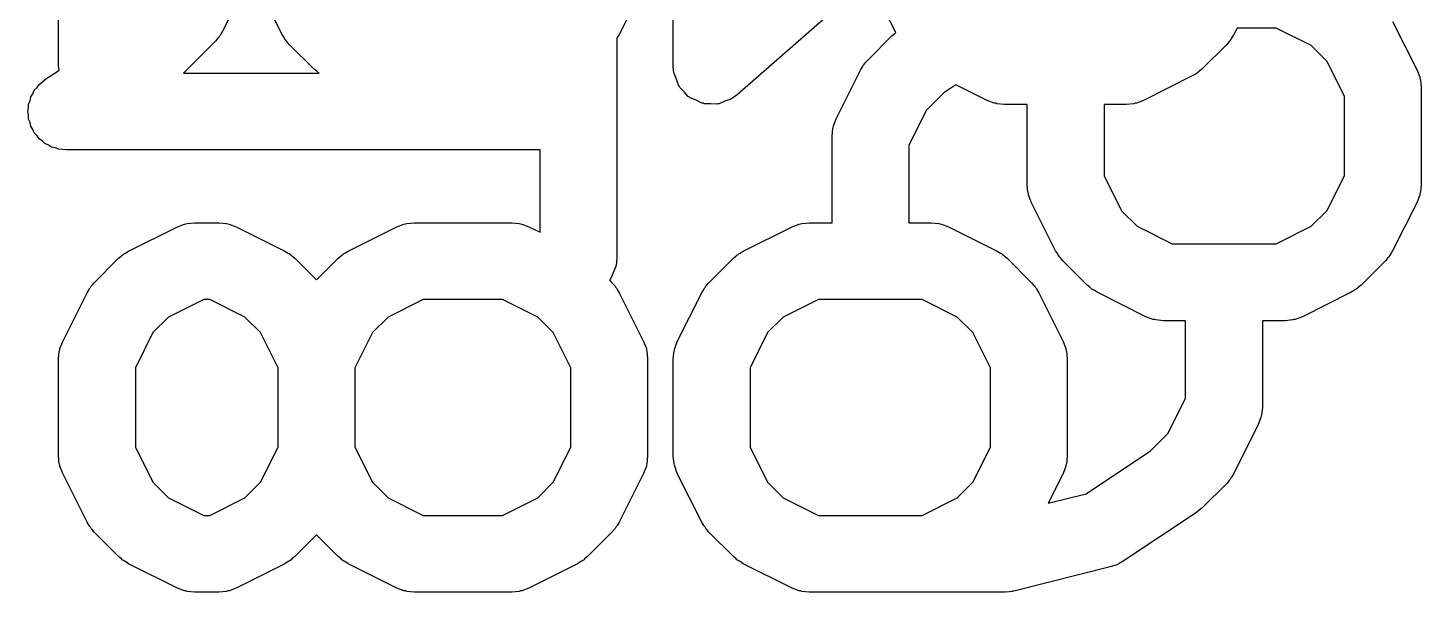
# Model space of a CAD drawing. Extents: x 3.99 to 8.09, y -5.39 to -1.7.
# Drawn here: x 6.698 to 6.8051, y -2.977 to -2.9337 of the extents above; entities that cross this region are included whole.
import ezdxf

# ---------------------------------------------------------------- set-up
doc = ezdxf.new("R2010")
doc.units = 0
doc.header["$MEASUREMENT"] = 0
doc.layers.add('BLACK', color=7, linetype='CONTINUOUS')

msp = doc.modelspace()

# ---------------------------------------------------------------- linework, layer by layer
at = {"layer": 'BLACK', "linetype": 'CONTINUOUS'}
for p, q in [((6.70039, -2.9366), (6.70039, -2.91222)), ((6.74763, -2.9366), (6.74763, -2.91222)), ((6.76274, -2.92988), (6.75253, -2.93882)), ((6.71464, -2.93063), (6.71299, -2.93392)), ((6.71757, -2.93417), (6.7157, -2.93042)), ((6.74535, -2.93042), (6.74348, -2.93417)), ((6.76474, -2.93402), (6.76294, -2.93042)), ((6.71284, -2.93417), (6.71281, -2.93424)), ((6.71299, -2.93392), (6.71284, -2.93417)), ((6.71773, -2.93441), (6.71757, -2.93417)), ((6.74348, -2.93417), (6.74332, -2.93441)), ((6.76445, -2.93426), (6.76468, -2.93407)), ((6.76468, -2.93407), (6.76474, -2.93402)), ((6.79072, -2.93417), (6.79056, -2.93441)), ((6.79096, -2.93368), (6.79072, -2.93417)), ((6.79396, -2.93368), (6.79096, -2.93368)), ((6.79666, -2.93503), (6.79396, -2.93368)), ((6.80292, -2.93316), (6.8048, -2.93691)), ((6.71244, -2.93469), (6.70998, -2.93715)), ((6.71262, -2.93446), (6.71244, -2.93469)), ((6.71268, -2.93441), (6.71262, -2.93446)), ((6.71274, -2.93432), (6.71268, -2.93441)), ((6.71281, -2.93424), (6.71274, -2.93432)), ((6.71776, -2.93449), (6.71773, -2.93441)), ((6.71782, -2.93457), (6.71776, -2.93449)), ((6.71788, -2.93466), (6.71782, -2.93457)), ((6.71794, -2.93471), (6.71788, -2.93466)), ((6.71812, -2.93493), (6.71794, -2.93471)), ((6.72, -2.93681), (6.71812, -2.93493)), ((6.74332, -2.93441), (6.7433, -2.93446)), ((6.7433, -2.93446), (6.7433, -2.95135)), ((6.76258, -2.93614), (6.76445, -2.93426)), ((6.76445, -2.93426), (6.76445, -2.93426)), ((6.76445, -2.93426), (6.76445, -2.93426)), ((6.79017, -2.93493), (6.78829, -2.93681)), ((6.79035, -2.93471), (6.79017, -2.93493)), ((6.79041, -2.93466), (6.79035, -2.93471)), ((6.79047, -2.93457), (6.79041, -2.93466)), ((6.79053, -2.93449), (6.79047, -2.93457)), ((6.79056, -2.93441), (6.79053, -2.93449)), ((6.79786, -2.93623), (6.79666, -2.93503)), ((6.76239, -2.93636), (6.76258, -2.93614)), ((6.79921, -2.93892), (6.79786, -2.93623)), ((6.69934, -2.93764), (6.70041, -2.93693)), ((6.70042, -2.9369), (6.70039, -2.9366)), ((6.70041, -2.93693), (6.70042, -2.9369)), ((6.70998, -2.93715), (6.72041, -2.93715)), ((6.72023, -2.93699), (6.72, -2.93681)), ((6.72028, -2.93705), (6.72023, -2.93699)), ((6.72037, -2.93711), (6.72028, -2.93705)), ((6.72041, -2.93715), (6.72037, -2.93711)), ((6.74766, -2.9369), (6.74763, -2.9366)), ((6.74766, -2.93698), (6.74766, -2.9369)), ((6.74767, -2.93703), (6.74766, -2.93698)), ((6.74769, -2.93717), (6.74767, -2.93703)), ((6.74787, -2.93761), (6.74769, -2.93717)), ((6.76015, -2.94066), (6.76202, -2.93691)), ((6.76202, -2.93691), (6.76218, -2.93666)), ((6.76218, -2.93666), (6.76221, -2.93659)), ((6.76221, -2.93659), (6.76227, -2.9365)), ((6.76227, -2.9365), (6.76233, -2.93642)), ((6.76233, -2.93642), (6.76239, -2.93636)), ((6.78752, -2.93736), (6.78377, -2.93924)), ((6.78777, -2.93721), (6.78752, -2.93736)), ((6.78784, -2.93718), (6.78777, -2.93721)), ((6.78793, -2.93711), (6.78784, -2.93718)), ((6.78801, -2.93705), (6.78793, -2.93711)), ((6.78807, -2.93699), (6.78801, -2.93705)), ((6.78829, -2.93681), (6.78807, -2.93699)), ((6.8048, -2.93691), (6.80501, -2.93745)), ((6.69852, -2.93846), (6.69873, -2.93825)), ((6.69873, -2.93825), (6.69889, -2.93801)), ((6.69889, -2.93801), (6.69933, -2.93765)), ((6.69933, -2.93765), (6.69934, -2.93765)), ((6.69934, -2.93765), (6.69934, -2.93764)), ((6.69934, -2.93765), (6.69934, -2.93765)), ((6.74802, -2.93807), (6.74787, -2.93761)), ((6.74809, -2.93814), (6.74802, -2.93807)), ((6.74813, -2.93824), (6.74809, -2.93814)), ((6.74847, -2.93857), (6.74813, -2.93824)), ((6.76935, -2.93803), (6.76842, -2.93865)), ((6.77176, -2.93924), (6.76935, -2.93803)), ((6.80501, -2.93745), (6.80501, -2.93755)), ((6.80501, -2.93755), (6.80505, -2.93765)), ((6.80505, -2.93765), (6.80511, -2.93823)), ((6.80511, -2.93823), (6.80511, -2.94573)), ((6.69808, -2.93953), (6.69819, -2.93926)), ((6.69808, -2.93981), (6.69808, -2.93953)), ((6.69819, -2.93926), (6.69825, -2.93897)), ((6.69825, -2.93897), (6.69841, -2.93873)), ((6.69841, -2.93873), (6.69852, -2.93846)), ((6.74878, -2.93894), (6.74847, -2.93857)), ((6.74887, -2.93898), (6.74878, -2.93894)), ((6.74894, -2.93905), (6.74887, -2.93898)), ((6.74939, -2.93923), (6.74894, -2.93905)), ((6.74982, -2.93945), (6.74939, -2.93923)), ((6.74992, -2.93945), (6.74982, -2.93945)), ((6.75001, -2.93949), (6.74992, -2.93945)), ((6.75049, -2.93949), (6.75001, -2.93949)), ((6.75097, -2.93952), (6.75049, -2.93949)), ((6.75106, -2.93949), (6.75097, -2.93952)), ((6.75116, -2.93949), (6.75106, -2.93949)), ((6.7516, -2.93931), (6.75116, -2.93949)), ((6.75206, -2.93915), (6.7516, -2.93931)), ((6.75217, -2.93907), (6.75206, -2.93915)), ((6.75222, -2.93905), (6.75217, -2.93907)), ((6.75228, -2.939), (6.75222, -2.93905)), ((6.75253, -2.93882), (6.75228, -2.939)), ((6.76842, -2.93865), (6.76709, -2.93998)), ((6.7723, -2.93944), (6.77176, -2.93924)), ((6.77241, -2.93945), (6.7723, -2.93944)), ((6.7725, -2.93949), (6.77241, -2.93945)), ((6.77308, -2.93955), (6.7725, -2.93949)), ((6.78303, -2.93949), (6.78245, -2.93955)), ((6.78313, -2.93945), (6.78303, -2.93949)), ((6.78323, -2.93944), (6.78313, -2.93945)), ((6.78377, -2.93924), (6.78323, -2.93944)), ((6.79921, -2.94503), (6.79921, -2.93892)), ((6.69802, -2.9401), (6.69808, -2.93981)), ((6.69808, -2.94038), (6.69802, -2.9401)), ((6.69808, -2.94068), (6.69808, -2.94038)), ((6.76709, -2.93998), (6.76574, -2.94267)), ((6.77483, -2.93955), (6.77308, -2.93955)), ((6.77483, -2.94573), (6.77483, -2.93955)), ((6.78245, -2.93955), (6.78074, -2.93955)), ((6.78074, -2.93955), (6.78074, -2.94503)), ((6.69819, -2.94094), (6.69808, -2.94068)), ((6.69825, -2.94123), (6.69819, -2.94094)), ((6.69841, -2.94147), (6.69825, -2.94123)), ((6.69852, -2.94174), (6.69841, -2.94147)), ((6.75984, -2.94198), (6.75989, -2.9414)), ((6.75989, -2.9414), (6.75993, -2.9413)), ((6.75993, -2.9413), (6.75994, -2.9412)), ((6.75994, -2.9412), (6.76015, -2.94066)), ((6.69873, -2.94195), (6.69852, -2.94174)), ((6.69889, -2.94219), (6.69873, -2.94195)), ((6.69913, -2.94235), (6.69889, -2.94219)), ((6.69934, -2.94256), (6.69913, -2.94235)), ((6.6996, -2.94267), (6.69934, -2.94256)), ((6.69984, -2.94283), (6.6996, -2.94267)), ((6.75984, -2.94864), (6.75984, -2.94198)), ((6.76574, -2.94267), (6.76574, -2.94864)), ((6.70013, -2.94289), (6.69984, -2.94283)), ((6.7004, -2.943), (6.70013, -2.94289)), ((6.70097, -2.94305), (6.7004, -2.943)), ((6.70098, -2.94305), (6.70097, -2.94305)), ((6.70097, -2.94305), (6.70097, -2.94305)), ((6.73739, -2.94305), (6.70098, -2.94305)), ((6.70098, -2.94305), (6.70098, -2.94305)), ((6.73739, -2.94938), (6.73739, -2.94305)), ((6.77489, -2.9463), (6.77483, -2.94573)), ((6.78074, -2.94503), (6.78209, -2.94773)), ((6.79786, -2.94773), (6.79921, -2.94503)), ((6.80511, -2.94573), (6.80505, -2.9463)), ((6.77493, -2.9464), (6.77489, -2.9463)), ((6.77494, -2.94651), (6.77493, -2.9464)), ((6.77515, -2.94705), (6.77494, -2.94651)), ((6.80501, -2.94651), (6.8048, -2.94705)), ((6.80505, -2.9463), (6.80501, -2.9464)), ((6.80501, -2.9464), (6.80501, -2.94651)), ((6.77702, -2.9508), (6.77515, -2.94705)), ((6.78209, -2.94773), (6.78328, -2.94892)), ((6.79666, -2.94892), (6.79786, -2.94773)), ((6.8048, -2.94705), (6.80292, -2.9508)), ((6.70577, -2.95083), (6.70952, -2.94895)), ((6.70952, -2.94895), (6.71006, -2.94875)), ((6.71006, -2.94875), (6.71016, -2.94874)), ((6.71016, -2.94874), (6.71026, -2.9487)), ((6.71026, -2.9487), (6.71084, -2.94864)), ((6.71084, -2.94864), (6.71271, -2.94864)), ((6.71271, -2.94864), (6.71329, -2.9487)), ((6.71329, -2.9487), (6.71339, -2.94874)), ((6.71339, -2.94874), (6.71349, -2.94875)), ((6.71349, -2.94875), (6.71403, -2.94895)), ((6.71403, -2.94895), (6.71778, -2.95083)), ((6.72264, -2.95083), (6.72639, -2.94895)), ((6.72639, -2.94895), (6.72693, -2.94875)), ((6.72693, -2.94875), (6.72704, -2.94874)), ((6.72704, -2.94874), (6.72714, -2.9487)), ((6.72714, -2.9487), (6.72771, -2.94864)), ((6.72771, -2.94864), (6.73521, -2.94864)), ((6.73521, -2.94864), (6.73579, -2.9487)), ((6.73579, -2.9487), (6.73588, -2.94874)), ((6.73588, -2.94874), (6.73599, -2.94875)), ((6.73599, -2.94875), (6.73653, -2.94895)), ((6.73653, -2.94895), (6.73739, -2.94938)), ((6.75301, -2.95083), (6.75676, -2.94895)), ((6.75676, -2.94895), (6.7573, -2.94875)), ((6.7573, -2.94875), (6.75741, -2.94874)), ((6.75741, -2.94874), (6.75751, -2.9487)), ((6.75751, -2.9487), (6.75808, -2.94864)), ((6.75808, -2.94864), (6.75984, -2.94864)), ((6.76574, -2.94864), (6.76746, -2.94864)), ((6.76746, -2.94864), (6.76803, -2.9487)), ((6.76803, -2.9487), (6.76813, -2.94874)), ((6.76813, -2.94874), (6.76824, -2.94875)), ((6.76824, -2.94875), (6.76878, -2.94895)), ((6.76878, -2.94895), (6.77253, -2.95083)), ((6.78328, -2.94892), (6.78598, -2.95027)), ((6.79396, -2.95027), (6.79666, -2.94892)), ((6.705, -2.95138), (6.70523, -2.95119)), ((6.70523, -2.95119), (6.70528, -2.95114)), ((6.70528, -2.95114), (6.70537, -2.95108)), ((6.70537, -2.95108), (6.70545, -2.95101)), ((6.70545, -2.95101), (6.70552, -2.95098)), ((6.70552, -2.95098), (6.70577, -2.95083)), ((6.71778, -2.95083), (6.71803, -2.95098)), ((6.71803, -2.95098), (6.7181, -2.95101)), ((6.7181, -2.95101), (6.71818, -2.95108)), ((6.71818, -2.95108), (6.71827, -2.95114)), ((6.71827, -2.95114), (6.71832, -2.95119)), ((6.71832, -2.95119), (6.71855, -2.95138)), ((6.72187, -2.95138), (6.7221, -2.95119)), ((6.7221, -2.95119), (6.72215, -2.95114)), ((6.72215, -2.95114), (6.72224, -2.95108)), ((6.72224, -2.95108), (6.72232, -2.95101)), ((6.72232, -2.95101), (6.72239, -2.95098)), ((6.72239, -2.95098), (6.72264, -2.95083)), ((6.75225, -2.95138), (6.75247, -2.95119)), ((6.75247, -2.95119), (6.75252, -2.95114)), ((6.75252, -2.95114), (6.75261, -2.95108)), ((6.75261, -2.95108), (6.75269, -2.95101)), ((6.75269, -2.95101), (6.75276, -2.95098)), ((6.75276, -2.95098), (6.75301, -2.95083)), ((6.77253, -2.95083), (6.77277, -2.95098)), ((6.77277, -2.95098), (6.77285, -2.95101)), ((6.77285, -2.95101), (6.77293, -2.95108)), ((6.77293, -2.95108), (6.77302, -2.95114)), ((6.77302, -2.95114), (6.77307, -2.95119)), ((6.77307, -2.95119), (6.77329, -2.95138)), ((6.77718, -2.95104), (6.77702, -2.9508)), ((6.77721, -2.95112), (6.77718, -2.95104)), ((6.77727, -2.9512), (6.77721, -2.95112)), ((6.77733, -2.95129), (6.77727, -2.9512)), ((6.77739, -2.95134), (6.77733, -2.95129)), ((6.78598, -2.95027), (6.79396, -2.95027)), ((6.80262, -2.95129), (6.80256, -2.95134)), ((6.80267, -2.9512), (6.80262, -2.95129)), ((6.80274, -2.95112), (6.80267, -2.9512)), ((6.80277, -2.95104), (6.80274, -2.95112)), ((6.80292, -2.9508), (6.80277, -2.95104)), ((6.70313, -2.95326), (6.705, -2.95138)), ((6.71855, -2.95138), (6.72021, -2.95304)), ((6.72021, -2.95304), (6.72187, -2.95138)), ((6.74324, -2.95193), (6.7428, -2.95299)), ((6.7433, -2.95135), (6.74324, -2.95193)), ((6.75037, -2.95326), (6.75225, -2.95138)), ((6.77329, -2.95138), (6.77517, -2.95326)), ((6.77757, -2.95156), (6.77739, -2.95134)), ((6.77945, -2.95344), (6.77757, -2.95156)), ((6.80237, -2.95156), (6.8005, -2.95344)), ((6.80256, -2.95134), (6.80237, -2.95156)), ((6.70294, -2.95348), (6.70313, -2.95326)), ((6.7428, -2.95299), (6.74273, -2.95306)), ((6.74273, -2.95306), (6.74292, -2.95326)), ((6.74292, -2.95326), (6.74311, -2.95348)), ((6.75018, -2.95348), (6.75037, -2.95326)), ((6.77517, -2.95326), (6.77535, -2.95348)), ((6.77967, -2.95362), (6.77945, -2.95344)), ((6.8005, -2.95344), (6.80027, -2.95362)), ((6.7007, -2.95777), (6.70257, -2.95402)), ((6.70257, -2.95402), (6.70273, -2.95377)), ((6.70273, -2.95377), (6.70276, -2.9537)), ((6.70276, -2.9537), (6.70283, -2.95362)), ((6.70283, -2.95362), (6.70288, -2.95353)), ((6.70288, -2.95353), (6.70294, -2.95348)), ((6.74311, -2.95348), (6.74317, -2.95353)), ((6.74317, -2.95353), (6.74322, -2.95362)), ((6.74322, -2.95362), (6.74329, -2.9537)), ((6.74329, -2.9537), (6.74332, -2.95377)), ((6.74332, -2.95377), (6.74348, -2.95402)), ((6.74348, -2.95402), (6.74535, -2.95777)), ((6.74794, -2.95777), (6.74982, -2.95402)), ((6.74982, -2.95402), (6.74997, -2.95377)), ((6.74997, -2.95377), (6.75, -2.9537)), ((6.75, -2.9537), (6.75007, -2.95362)), ((6.75007, -2.95362), (6.75013, -2.95353)), ((6.75013, -2.95353), (6.75018, -2.95348)), ((6.77535, -2.95348), (6.77541, -2.95353)), ((6.77541, -2.95353), (6.77547, -2.95362)), ((6.77547, -2.95362), (6.77554, -2.9537)), ((6.77554, -2.9537), (6.77557, -2.95377)), ((6.77557, -2.95377), (6.77572, -2.95402)), ((6.77572, -2.95402), (6.7776, -2.95777)), ((6.77973, -2.95368), (6.77967, -2.95362)), ((6.77981, -2.95374), (6.77973, -2.95368)), ((6.7799, -2.9538), (6.77981, -2.95374)), ((6.77997, -2.95383), (6.7799, -2.9538)), ((6.78022, -2.95399), (6.77997, -2.95383)), ((6.78396, -2.95587), (6.78022, -2.95399)), ((6.79973, -2.95399), (6.79598, -2.95587)), ((6.79998, -2.95383), (6.79973, -2.95399)), ((6.80005, -2.9538), (6.79998, -2.95383)), ((6.80013, -2.95374), (6.80005, -2.9538)), ((6.80022, -2.95368), (6.80013, -2.95374)), ((6.80027, -2.95362), (6.80022, -2.95368)), ((6.71154, -2.95455), (6.70884, -2.9559)), ((6.71202, -2.95455), (6.71154, -2.95455)), ((6.71471, -2.9559), (6.71202, -2.95455)), ((6.72841, -2.95455), (6.72571, -2.9559)), ((6.73451, -2.95455), (6.72841, -2.95455)), ((6.73721, -2.9559), (6.73451, -2.95455)), ((6.75878, -2.95455), (6.75608, -2.9559)), ((6.76676, -2.95455), (6.75878, -2.95455)), ((6.76946, -2.9559), (6.76676, -2.95455)), ((6.70884, -2.9559), (6.70764, -2.95709)), ((6.71591, -2.95709), (6.71471, -2.9559)), ((6.72571, -2.9559), (6.72451, -2.95709)), ((6.73841, -2.95709), (6.73721, -2.9559)), ((6.75608, -2.9559), (6.75488, -2.95709)), ((6.77065, -2.95709), (6.76946, -2.9559)), ((6.78451, -2.95607), (6.78396, -2.95587)), ((6.78461, -2.95608), (6.78451, -2.95607)), ((6.78471, -2.95612), (6.78461, -2.95608)), ((6.78529, -2.95618), (6.78471, -2.95612)), ((6.787, -2.95618), (6.78529, -2.95618)), ((6.787, -2.96215), (6.787, -2.95618)), ((6.79466, -2.95618), (6.79291, -2.95618)), ((6.79291, -2.95618), (6.79291, -2.96284)), ((6.79524, -2.95612), (6.79466, -2.95618)), ((6.79533, -2.95608), (6.79524, -2.95612)), ((6.79544, -2.95607), (6.79533, -2.95608)), ((6.79598, -2.95587), (6.79544, -2.95607)), ((6.70764, -2.95709), (6.70629, -2.95979)), ((6.71726, -2.95979), (6.71591, -2.95709)), ((6.72451, -2.95709), (6.72316, -2.95979)), ((6.73976, -2.95979), (6.73841, -2.95709)), ((6.75488, -2.95709), (6.75354, -2.95979)), ((6.772, -2.95979), (6.77065, -2.95709)), ((6.70039, -2.95909), (6.70044, -2.95852)), ((6.70044, -2.95852), (6.70048, -2.95842)), ((6.70048, -2.95842), (6.70049, -2.95831)), ((6.70049, -2.95831), (6.7007, -2.95777)), ((6.74535, -2.95777), (6.74556, -2.95831)), ((6.74556, -2.95831), (6.74556, -2.95842)), ((6.74556, -2.95842), (6.74561, -2.95852)), ((6.74561, -2.95852), (6.74566, -2.95909)), ((6.74763, -2.95909), (6.74769, -2.95852)), ((6.74769, -2.95852), (6.74773, -2.95842)), ((6.74773, -2.95842), (6.74774, -2.95831)), ((6.74774, -2.95831), (6.74794, -2.95777)), ((6.7776, -2.95777), (6.7778, -2.95831)), ((6.7778, -2.95831), (6.77781, -2.95842)), ((6.77781, -2.95842), (6.77785, -2.95852)), ((6.77785, -2.95852), (6.77791, -2.95909)), ((6.70039, -2.96659), (6.70039, -2.95909)), ((6.70629, -2.95979), (6.70629, -2.96589)), ((6.71726, -2.96589), (6.71726, -2.95979)), ((6.72316, -2.95979), (6.72316, -2.96589)), ((6.73976, -2.96589), (6.73976, -2.95979)), ((6.74566, -2.95909), (6.74566, -2.96659)), ((6.74763, -2.96659), (6.74763, -2.95909)), ((6.75354, -2.95979), (6.75354, -2.96589)), ((6.772, -2.96589), (6.772, -2.95979)), ((6.77791, -2.95909), (6.77791, -2.96659)), ((6.78565, -2.96484), (6.787, -2.96215)), ((6.79291, -2.96284), (6.79285, -2.96342)), ((6.7928, -2.96362), (6.79259, -2.96416)), ((6.79281, -2.96352), (6.7928, -2.96362)), ((6.79285, -2.96342), (6.79281, -2.96352)), ((6.78432, -2.96617), (6.78565, -2.96484)), ((6.79259, -2.96416), (6.79072, -2.96791)), ((6.70629, -2.96589), (6.70764, -2.96859)), ((6.71591, -2.96859), (6.71726, -2.96589)), ((6.72316, -2.96589), (6.72451, -2.96859)), ((6.73841, -2.96859), (6.73976, -2.96589)), ((6.75354, -2.96589), (6.75488, -2.96859)), ((6.77065, -2.96859), (6.772, -2.96589)), ((6.77937, -2.96948), (6.78432, -2.96617)), ((6.70044, -2.96717), (6.70039, -2.96659)), ((6.70048, -2.96727), (6.70044, -2.96717)), ((6.70049, -2.96737), (6.70048, -2.96727)), ((6.74561, -2.96717), (6.74556, -2.96727)), ((6.74556, -2.96727), (6.74556, -2.96737)), ((6.74566, -2.96659), (6.74561, -2.96717)), ((6.74769, -2.96717), (6.74763, -2.96659)), ((6.74773, -2.96727), (6.74769, -2.96717)), ((6.74774, -2.96737), (6.74773, -2.96727)), ((6.77781, -2.96727), (6.7778, -2.96737)), ((6.77785, -2.96717), (6.77781, -2.96727)), ((6.77791, -2.96659), (6.77785, -2.96717)), ((6.7007, -2.96791), (6.70049, -2.96737)), ((6.70257, -2.97166), (6.7007, -2.96791)), ((6.74535, -2.96791), (6.74348, -2.97166)), ((6.74556, -2.96737), (6.74535, -2.96791)), ((6.74794, -2.96791), (6.74774, -2.96737)), ((6.74982, -2.97166), (6.74794, -2.96791)), ((6.7776, -2.96791), (6.77645, -2.9702)), ((6.7778, -2.96737), (6.7776, -2.96791)), ((6.79041, -2.9684), (6.79035, -2.96845)), ((6.79047, -2.96831), (6.79041, -2.9684)), ((6.79053, -2.96823), (6.79047, -2.96831)), ((6.79056, -2.96816), (6.79053, -2.96823)), ((6.79072, -2.96791), (6.79056, -2.96816)), ((6.70764, -2.96859), (6.70884, -2.96979)), ((6.71471, -2.96979), (6.71591, -2.96859)), ((6.72451, -2.96859), (6.72571, -2.96979)), ((6.73721, -2.96979), (6.73841, -2.96859)), ((6.75488, -2.96859), (6.75608, -2.96979)), ((6.76946, -2.96979), (6.77065, -2.96859)), ((6.77645, -2.9702), (6.77937, -2.96948)), ((6.79017, -2.96868), (6.78829, -2.97055)), ((6.79035, -2.96845), (6.79017, -2.96868)), ((6.70884, -2.96979), (6.71154, -2.97114)), ((6.71202, -2.97114), (6.71471, -2.96979)), ((6.72571, -2.96979), (6.72841, -2.97114)), ((6.73451, -2.97114), (6.73721, -2.96979)), ((6.75608, -2.96979), (6.75878, -2.97114)), ((6.76676, -2.97114), (6.76946, -2.96979)), ((6.78829, -2.97056), (6.78806, -2.97074)), ((6.78829, -2.97055), (6.78829, -2.97056)), ((6.78829, -2.97056), (6.78829, -2.97056)), ((6.71154, -2.97114), (6.71202, -2.97114)), ((6.72841, -2.97114), (6.73451, -2.97114)), ((6.75878, -2.97114), (6.76676, -2.97114)), ((6.78784, -2.97092), (6.78222, -2.97467)), ((6.78806, -2.97074), (6.78784, -2.97092)), ((6.78784, -2.97092), (6.78784, -2.97092)), ((6.78784, -2.97092), (6.78784, -2.97092)), ((6.70273, -2.97191), (6.70257, -2.97166)), ((6.70276, -2.97198), (6.70273, -2.97191)), ((6.70283, -2.97206), (6.70276, -2.97198)), ((6.70288, -2.97215), (6.70283, -2.97206)), ((6.70294, -2.9722), (6.70288, -2.97215)), ((6.70313, -2.97243), (6.70294, -2.9722)), ((6.705, -2.9743), (6.70313, -2.97243)), ((6.72021, -2.97264), (6.71855, -2.9743)), ((6.72187, -2.9743), (6.72021, -2.97264)), ((6.74292, -2.97243), (6.74105, -2.9743)), ((6.74311, -2.9722), (6.74292, -2.97243)), ((6.74317, -2.97215), (6.74311, -2.9722)), ((6.74322, -2.97206), (6.74317, -2.97215)), ((6.74329, -2.97198), (6.74322, -2.97206)), ((6.74332, -2.97191), (6.74329, -2.97198)), ((6.74348, -2.97166), (6.74332, -2.97191)), ((6.74997, -2.97191), (6.74982, -2.97166)), ((6.75, -2.97198), (6.74997, -2.97191)), ((6.75007, -2.97206), (6.75, -2.97198)), ((6.75013, -2.97215), (6.75007, -2.97206)), ((6.75018, -2.9722), (6.75013, -2.97215)), ((6.75037, -2.97243), (6.75018, -2.9722)), ((6.75225, -2.9743), (6.75037, -2.97243)), ((6.70523, -2.97449), (6.705, -2.9743)), ((6.70528, -2.97455), (6.70523, -2.97449)), ((6.70537, -2.9746), (6.70528, -2.97455)), ((6.70545, -2.97467), (6.70537, -2.9746)), ((6.70552, -2.9747), (6.70545, -2.97467)), ((6.70577, -2.97486), (6.70552, -2.9747)), ((6.70952, -2.97673), (6.70577, -2.97486)), ((6.71778, -2.97486), (6.71403, -2.97673)), ((6.71803, -2.9747), (6.71778, -2.97486)), ((6.7181, -2.97467), (6.71803, -2.9747)), ((6.71818, -2.9746), (6.7181, -2.97467)), ((6.71827, -2.97455), (6.71818, -2.9746)), ((6.71832, -2.97449), (6.71827, -2.97455)), ((6.71855, -2.9743), (6.71832, -2.97449)), ((6.7221, -2.97449), (6.72187, -2.9743)), ((6.72215, -2.97455), (6.7221, -2.97449)), ((6.72224, -2.9746), (6.72215, -2.97455)), ((6.72232, -2.97467), (6.72224, -2.9746)), ((6.72239, -2.9747), (6.72232, -2.97467)), ((6.72264, -2.97486), (6.72239, -2.9747)), ((6.72639, -2.97673), (6.72264, -2.97486)), ((6.74028, -2.97486), (6.73653, -2.97673)), ((6.74053, -2.9747), (6.74028, -2.97486)), ((6.7406, -2.97467), (6.74053, -2.9747)), ((6.74068, -2.9746), (6.7406, -2.97467)), ((6.74077, -2.97455), (6.74068, -2.9746)), ((6.74082, -2.97449), (6.74077, -2.97455)), ((6.74105, -2.9743), (6.74082, -2.97449)), ((6.75247, -2.97449), (6.75225, -2.9743)), ((6.75252, -2.97455), (6.75247, -2.97449)), ((6.75261, -2.9746), (6.75252, -2.97455)), ((6.75269, -2.97467), (6.75261, -2.9746)), ((6.75276, -2.9747), (6.75269, -2.97467)), ((6.75301, -2.97486), (6.75276, -2.9747)), ((6.75676, -2.97673), (6.75301, -2.97486)), ((6.7819, -2.97484), (6.78184, -2.97489)), ((6.78222, -2.97467), (6.7819, -2.97484)), ((6.7813, -2.97508), (6.7738, -2.97696)), ((6.78164, -2.97496), (6.7813, -2.97508)), ((6.78171, -2.97495), (6.78164, -2.97496)), ((6.78177, -2.97491), (6.78171, -2.97495)), ((6.78184, -2.97489), (6.78177, -2.97491)), ((6.71006, -2.97694), (6.70952, -2.97673)), ((6.71016, -2.97695), (6.71006, -2.97694)), ((6.71026, -2.97699), (6.71016, -2.97695)), ((6.71084, -2.97704), (6.71026, -2.97699)), ((6.71329, -2.97699), (6.71271, -2.97704)), ((6.71339, -2.97695), (6.71329, -2.97699)), ((6.71349, -2.97694), (6.71339, -2.97695)), ((6.71403, -2.97673), (6.71349, -2.97694)), ((6.72693, -2.97694), (6.72639, -2.97673)), ((6.72704, -2.97695), (6.72693, -2.97694)), ((6.72714, -2.97699), (6.72704, -2.97695)), ((6.72771, -2.97704), (6.72714, -2.97699)), ((6.73579, -2.97699), (6.73521, -2.97704)), ((6.73588, -2.97695), (6.73579, -2.97699)), ((6.73599, -2.97694), (6.73588, -2.97695)), ((6.73653, -2.97673), (6.73599, -2.97694)), ((6.7573, -2.97694), (6.75676, -2.97673)), ((6.75741, -2.97695), (6.7573, -2.97694)), ((6.75751, -2.97699), (6.75741, -2.97695)), ((6.75808, -2.97704), (6.75751, -2.97699)), ((6.77366, -2.97699), (6.77344, -2.97701)), ((6.7737, -2.97697), (6.77366, -2.97699)), ((6.7738, -2.97696), (6.7737, -2.97697)), ((6.71271, -2.97704), (6.71084, -2.97704)), ((6.73521, -2.97704), (6.72771, -2.97704)), ((6.77308, -2.97704), (6.75808, -2.97704)), ((6.77318, -2.97703), (6.77308, -2.97704)), ((6.77322, -2.97704), (6.77318, -2.97703)), ((6.77344, -2.97701), (6.77322, -2.97704))]:
    msp.add_line(p, q, dxfattribs=at)

doc.saveas('drawing.dxf')
